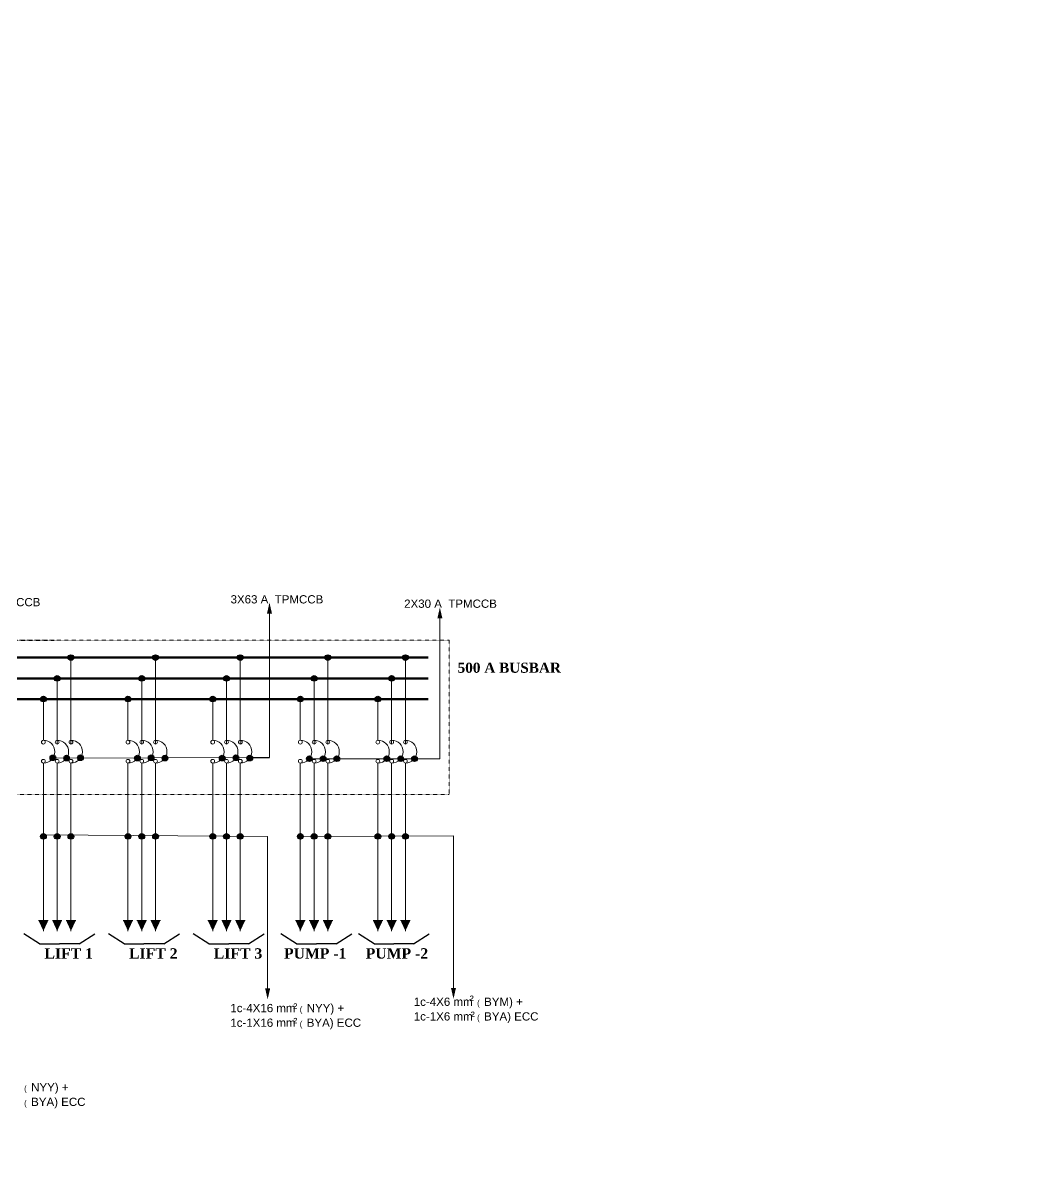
# Model space of a CAD drawing. Header units: inches. Extents: x -12 to 20935469, y -1604 to 24729220.
# Drawn here: x 20834170 to 20834792, y 24642123 to 24642836 of the extents above; entities that cross this region are included whole.
import ezdxf

# ---------------------------------------------------------------- set-up
doc = ezdxf.new("R2010")
doc.units = ezdxf.units.IN
doc.header["$LTSCALE"] = 0.03
doc.header["$MEASUREMENT"] = 0
doc.header["$PDMODE"] = 32
doc.header["$PDSIZE"] = 15
doc.linetypes.add('DASHDOTX2', pattern=[2, 1, -0.5, 0, -0.5])
for name, color, linetype, lineweight in [('CIRCUIT', 7, 'Continuous', 0), ('CKT-CABLE', 3, 'Continuous', 9), ('ELECT', 8, 'Continuous', 0), ('Power pts', 6, 'DASHDOTX2', 25)]:
    doc.layers.add(name, color=color, linetype=linetype, lineweight=lineweight)
for name, color, linetype in [('GUTLI', 7, 'Continuous'), ('QP TEX', 7, 'Continuous'), ('TEXT', 7, 'Continuous')]:
    doc.layers.add(name, color=color, linetype=linetype)
doc.styles.add('MtXpl_MS_Shell_Dlg_2', font='')
doc.styles.add('MtXpl_Swis721_Lt_BT', font='swissl.ttf')
doc.styles.get("Standard").update_dxf_attribs({"font": 'timesbd.ttf'})
doc.styles.get('MtXpl_MS_Shell_Dlg_2').set_extended_font_data('MS Shell Dlg 2')
doc.dimstyles.new('arch grid', dxfattribs={"dimtxt": 250, "dimasz": 100, "dimexe": 10, "dimexo": 10, "dimgap": 0.09, "dimtad": 0, "dimdec": 0, "dimzin": 0, "dimdsep": 46, "dimtxsty": 'Standard', "dimblk": 'DOT', "dimcen": 50, "dimdle": 50, "dimclrd": 256, "dimclre": 256, "dimadec": 0, "dimazin": 0, "dimtfac": 1, "dimtdec": 0, "dimtofl": 0, "dimtmove": 0, "dimatfit": 3, "dimldrblk": 'DOT', "dimfxl": 200, "dimfxlon": 1, "dimtolj": 1, "dimtzin": 0, "dimlwd": -1, "dimlwe": -1, "dimarcsym": 1})

# ---------------------------------------------------------------- blocks, each defined once
blk = doc.blocks.new('GUTLI')
at = {"layer": 'GUTLI', "transparency": 33554687}
h = blk.add_hatch(color=256, dxfattribs=at)
h.dxf.hatch_style = 1
h.paths.add_polyline_path([(-8533.5, -5695.13, 1), (-8530.2, -5695.13, 1)])
at = {"layer": 'GUTLI'}
blk.add_circle((-8531.85, -5695.13), 1.65, dxfattribs=at)
blk = doc.blocks.new('_Oblique')
at = {"color": 0, "linetype": 'ByBlock', "lineweight": -2}
blk.add_line((-0.5, -0.5), (0.5, 0.5), dxfattribs=at)
blk = doc.blocks.new('*D363')
at = {"ltscale": 50, "transparency": 16777216}
for p, q in [((3479.24, 24649574.13), (3479.24, 24649400.75)), ((3479.42, 24649524.13), (3469.24, 24649524.13)), ((3479.42, 24649400.75), (3469.24, 24649400.75)), ((3479.24, 24649400.75), (3479.24, 8350.74))]:
    blk.add_line(p, q, dxfattribs=at)
at = {"layer": 'Defpoints', "color": 0, "ltscale": 50, "transparency": 16777216}
for p in [(20846678.15, 24649524.13), (3479.24, 24649400.75), (20846678.15, 24649400.75)]:
    blk.add_point(p, dxfattribs=at)
at = {"ltscale": 50, "transparency": 16777216, "xscale": 100, "yscale": 100, "zscale": 100}
for p, rotation in [((3479.24, 24649524.13), 90), ((3479.24, 24649400.75), 270)]:
    blk.add_blockref('_Oblique', p, dxfattribs=dict(at, rotation=rotation))
at = {"color": 0, "ltscale": 50, "transparency": 16777216, "insert": (3479.24, 3397.61), "char_height": 250, "attachment_point": 5, "rotation": 90}
blk.add_mtext('\\A1;{\\H8.57143x;300mm}', dxfattribs=at)
blk = doc.blocks.new('_Dot')
at = {"color": 0, "linetype": 'ByBlock', "lineweight": -2}
blk.add_line((-0.5, 0), (-1, 0), dxfattribs=at)
at = {"color": 0, "linetype": 'ByBlock', "const_width": 0.5}
blk.add_lwpolyline([(-0.25, 0, 1), (0.25, 0, 1)], format="xyb", close=True, dxfattribs=at)

msp = doc.modelspace()

# ---------------------------------------------------------------- hatches: boundary and pattern name
at = {"layer": 'CIRCUIT'}
h = msp.add_hatch(color=256, dxfattribs=at)
h.dxf.hatch_style = 1
h.paths.add_polyline_path([(20834183.28, 24642273.48), (20834180.26, 24642273.48), (20834183.28, 24642266.98)])
h.paths.add_polyline_path([(20834186.3, 24642273.48), (20834183.28, 24642273.48), (20834183.28, 24642266.98)])
h = msp.add_hatch(color=256, dxfattribs=at)
h.dxf.hatch_style = 1
h.paths.add_polyline_path([(20834191.91, 24642273.48), (20834188.89, 24642273.48), (20834191.91, 24642266.98)])
h.paths.add_polyline_path([(20834194.93, 24642273.48), (20834191.91, 24642273.48), (20834191.91, 24642266.98)])
h = msp.add_hatch(color=256, dxfattribs=at)
h.dxf.hatch_style = 1
h.paths.add_polyline_path([(20834200.54, 24642273.48), (20834197.52, 24642273.48), (20834200.54, 24642266.98)])
h.paths.add_polyline_path([(20834203.55, 24642273.48), (20834200.54, 24642273.48), (20834200.54, 24642266.98)])
h = msp.add_hatch(color=256, dxfattribs=at)
h.dxf.hatch_style = 1
h.paths.add_polyline_path([(20834236.28, 24642273.48), (20834233.27, 24642273.48), (20834236.28, 24642266.98)])
h.paths.add_polyline_path([(20834239.3, 24642273.48), (20834236.28, 24642273.48), (20834236.28, 24642266.98)])
h = msp.add_hatch(color=256, dxfattribs=at)
h.dxf.hatch_style = 1
h.paths.add_polyline_path([(20834244.91, 24642273.48), (20834241.9, 24642273.48), (20834244.91, 24642266.98)])
h.paths.add_polyline_path([(20834247.93, 24642273.48), (20834244.91, 24642273.48), (20834244.91, 24642266.98)])
h = msp.add_hatch(color=256, dxfattribs=at)
h.dxf.hatch_style = 1
h.paths.add_polyline_path([(20834253.54, 24642273.48), (20834250.52, 24642273.48), (20834253.54, 24642266.98)])
h.paths.add_polyline_path([(20834256.56, 24642273.48), (20834253.54, 24642273.48), (20834253.54, 24642266.98)])
h = msp.add_hatch(color=256, dxfattribs=at)
h.dxf.hatch_style = 1
h.paths.add_polyline_path([(20834289.39, 24642273.48), (20834286.37, 24642273.48), (20834289.39, 24642266.98)])
h.paths.add_polyline_path([(20834292.4, 24642273.48), (20834289.39, 24642273.48), (20834289.39, 24642266.98)])
h = msp.add_hatch(color=256, dxfattribs=at)
h.dxf.hatch_style = 1
h.paths.add_polyline_path([(20834298.01, 24642273.48), (20834295, 24642273.48), (20834298.01, 24642266.98)])
h.paths.add_polyline_path([(20834301.03, 24642273.48), (20834298.01, 24642273.48), (20834298.01, 24642266.98)])
h = msp.add_hatch(color=256, dxfattribs=at)
h.dxf.hatch_style = 1
h.paths.add_polyline_path([(20834306.64, 24642273.48), (20834303.62, 24642273.48), (20834306.64, 24642266.98)])
h.paths.add_polyline_path([(20834309.66, 24642273.48), (20834306.64, 24642273.48), (20834306.64, 24642266.98)])
h = msp.add_hatch(color=256, dxfattribs=at)
h.dxf.hatch_style = 1
h.paths.add_polyline_path([(20834344.28, 24642273.48), (20834341.27, 24642273.48), (20834344.28, 24642266.98)])
h.paths.add_polyline_path([(20834347.3, 24642273.48), (20834344.28, 24642273.48), (20834344.28, 24642266.98)])
h = msp.add_hatch(color=256, dxfattribs=at)
h.dxf.hatch_style = 1
h.paths.add_polyline_path([(20834352.91, 24642273.48), (20834349.89, 24642273.48), (20834352.91, 24642266.98)])
h.paths.add_polyline_path([(20834355.93, 24642273.48), (20834352.91, 24642273.48), (20834352.91, 24642266.98)])
h = msp.add_hatch(color=256, dxfattribs=at)
h.dxf.hatch_style = 1
h.paths.add_polyline_path([(20834361.54, 24642273.48), (20834358.52, 24642273.48), (20834361.54, 24642266.98)])
h.paths.add_polyline_path([(20834364.56, 24642273.48), (20834361.54, 24642273.48), (20834361.54, 24642266.98)])
h = msp.add_hatch(color=256, dxfattribs=at)
h.dxf.hatch_style = 1
h.paths.add_polyline_path([(20834392.88, 24642273.48), (20834389.86, 24642273.48), (20834392.88, 24642266.98)])
h.paths.add_polyline_path([(20834395.9, 24642273.48), (20834392.88, 24642273.48), (20834392.88, 24642266.98)])
h = msp.add_hatch(color=256, dxfattribs=at)
h.dxf.hatch_style = 1
h.paths.add_polyline_path([(20834401.51, 24642273.48), (20834398.49, 24642273.48), (20834401.51, 24642266.98)])
h.paths.add_polyline_path([(20834404.52, 24642273.48), (20834401.51, 24642273.48), (20834401.51, 24642266.98)])
h = msp.add_hatch(color=256, dxfattribs=at)
h.dxf.hatch_style = 1
h.paths.add_polyline_path([(20834410.13, 24642273.48), (20834407.12, 24642273.48), (20834410.13, 24642266.98)])
h.paths.add_polyline_path([(20834413.15, 24642273.48), (20834410.13, 24642273.48), (20834410.13, 24642266.98)])

# ---------------------------------------------------------------- linework, layer by layer
at = {"layer": 'CIRCUIT', "linetype": 'ByBlock', "ltscale": 10}
for p, q in [((20834200.54, 24642438.3), (20834200.54, 24642384.13)), ((20834253.54, 24642438.3), (20834253.54, 24642384.13)), ((20834306.64, 24642438.3), (20834306.64, 24642384.13)), ((20834361.54, 24642438.3), (20834361.54, 24642384.13)), ((20834410.13, 24642438.3), (20834410.13, 24642384.13)), ((20834191.91, 24642425.33), (20834191.91, 24642384.13)), ((20834244.91, 24642425.33), (20834244.91, 24642384.13)), ((20834298.01, 24642425.33), (20834298.01, 24642384.13)), ((20834352.91, 24642425.33), (20834352.91, 24642384.13)), ((20834401.51, 24642425.33), (20834401.51, 24642384.13)), ((20834183.28, 24642412.36), (20834183.28, 24642386.52)), ((20834236.28, 24642412.36), (20834236.28, 24642386.52)), ((20834289.39, 24642412.36), (20834289.39, 24642386.52)), ((20834344.28, 24642412.36), (20834344.28, 24642386.52)), ((20834392.88, 24642412.36), (20834392.88, 24642386.52)), ((20834183.28, 24642372.18), (20834183.28, 24642273.48)), ((20834191.91, 24642372.18), (20834191.91, 24642273.48)), ((20834200.54, 24642372.18), (20834200.54, 24642273.48)), ((20834236.28, 24642372.18), (20834236.28, 24642273.48)), ((20834244.91, 24642372.18), (20834244.91, 24642273.48)), ((20834253.54, 24642372.18), (20834253.54, 24642273.48)), ((20834289.39, 24642372.18), (20834289.39, 24642273.48)), ((20834298.01, 24642372.18), (20834298.01, 24642273.48)), ((20834306.64, 24642372.18), (20834306.64, 24642273.48)), ((20834344.28, 24642372.18), (20834344.28, 24642273.48)), ((20834352.91, 24642372.18), (20834352.91, 24642273.48)), ((20834361.54, 24642372.18), (20834361.54, 24642273.48)), ((20834392.88, 24642372.18), (20834392.88, 24642273.48)), ((20834401.51, 24642372.18), (20834401.51, 24642273.48)), ((20834410.13, 24642372.18), (20834410.13, 24642273.48)), ((20834183.28, 24642273.48), (20834183.28, 24642266.98)), ((20834191.91, 24642273.48), (20834191.91, 24642266.98)), ((20834200.54, 24642273.48), (20834200.54, 24642266.98)), ((20834236.28, 24642273.48), (20834236.28, 24642266.98)), ((20834244.91, 24642273.48), (20834244.91, 24642266.98)), ((20834253.54, 24642273.48), (20834253.54, 24642266.98)), ((20834289.39, 24642273.48), (20834289.39, 24642266.98)), ((20834298.01, 24642273.48), (20834298.01, 24642266.98)), ((20834306.64, 24642273.48), (20834306.64, 24642266.98)), ((20834344.28, 24642273.48), (20834344.28, 24642266.98)), ((20834352.91, 24642273.48), (20834352.91, 24642266.98)), ((20834361.54, 24642273.48), (20834361.54, 24642266.98)), ((20834392.88, 24642273.48), (20834392.88, 24642266.98)), ((20834401.51, 24642273.48), (20834401.51, 24642266.98)), ((20834410.13, 24642273.48), (20834410.13, 24642266.98))]:
    msp.add_line(p, q, dxfattribs=at)
at = {"layer": 'CIRCUIT'}
for p, q in [((20834180.26, 24642273.48), (20834186.3, 24642273.48)), ((20834188.89, 24642273.48), (20834194.93, 24642273.48)), ((20834197.52, 24642273.48), (20834203.55, 24642273.48)), ((20834233.27, 24642273.48), (20834239.3, 24642273.48)), ((20834241.9, 24642273.48), (20834247.93, 24642273.48)), ((20834250.52, 24642273.48), (20834256.56, 24642273.48)), ((20834286.37, 24642273.48), (20834292.4, 24642273.48)), ((20834295, 24642273.48), (20834301.03, 24642273.48)), ((20834303.62, 24642273.48), (20834309.66, 24642273.48)), ((20834341.27, 24642273.48), (20834347.3, 24642273.48)), ((20834349.89, 24642273.48), (20834355.93, 24642273.48)), ((20834358.52, 24642273.48), (20834364.56, 24642273.48)), ((20834389.86, 24642273.48), (20834395.9, 24642273.48)), ((20834398.49, 24642273.48), (20834404.52, 24642273.48)), ((20834407.12, 24642273.48), (20834413.15, 24642273.48))]:
    msp.add_line(p, q, dxfattribs=at)
at = {"layer": 'CIRCUIT', "linetype": 'ByBlock', "ltscale": 10}
for centre in [(20834183.28, 24642385.32), (20834191.91, 24642385.32), (20834200.54, 24642385.32), (20834236.28, 24642385.32), (20834244.91, 24642385.32), (20834253.54, 24642385.32), (20834289.39, 24642385.32), (20834298.01, 24642385.32), (20834306.64, 24642385.32), (20834344.28, 24642385.32), (20834352.91, 24642385.32), (20834361.54, 24642385.32), (20834392.88, 24642385.32), (20834401.51, 24642385.32), (20834410.13, 24642385.32), (20834183.28, 24642373.37), (20834191.91, 24642373.37), (20834200.54, 24642373.37), (20834236.28, 24642373.37), (20834244.91, 24642373.37), (20834253.54, 24642373.37), (20834289.39, 24642373.37), (20834298.01, 24642373.37), (20834306.64, 24642373.37), (20834344.28, 24642373.37), (20834352.91, 24642373.37), (20834361.54, 24642373.37), (20834392.88, 24642373.37), (20834401.51, 24642373.37), (20834410.13, 24642373.37)]:
    msp.add_circle(centre, 1.19, dxfattribs=at)
at = {"layer": 'CIRCUIT'}
for centre in [(20834183.27, 24642379.35), (20834191.9, 24642379.35), (20834200.53, 24642379.35), (20834236.28, 24642379.35), (20834244.91, 24642379.35), (20834253.54, 24642379.35), (20834289.38, 24642379.35), (20834298.01, 24642379.35), (20834306.64, 24642379.35), (20834344.28, 24642379.35), (20834352.91, 24642379.35), (20834361.53, 24642379.35), (20834392.87, 24642379.35), (20834401.5, 24642379.35), (20834410.13, 24642379.35)]:
    msp.add_arc(centre, 7.17, 270.0451, 89.9549, dxfattribs=at)
at = {"layer": 'CKT-CABLE', "transparency": 33554666}
for p, q in [((20834324.95, 24642375.82), (20834324.95, 24642467.59)), ((20834431.72, 24642374.96), (20834431.72, 24642465.91)), ((20834189.23, 24642375.36), (20834312.88, 24642375.82)), ((20834349.95, 24642374.96), (20834431.72, 24642374.96)), ((20834183.28, 24642327.3), (20834323.8, 24642326.29)), ((20834323.8, 24642326.29), (20834323.8, 24642225.8)), ((20834344.28, 24642326.29), (20834440.25, 24642326.66)), ((20834440.25, 24642326.66), (20834440.25, 24642226.17))]:
    msp.add_line(p, q, dxfattribs=at)
for points in [[(20834324.95, 24642472.79, 0, 3.14, 0), (20834324.95, 24642465.92, 3.14, 3.14, 0)], [(20834431.72, 24642469.74, 0, 3.14, 0), (20834431.72, 24642462.88, 3.14, 3.14, 0)], [(20834323.8, 24642224.11, 0, 3.14, 0), (20834323.8, 24642230.98, 3.14, 3.14, 0)], [(20834440.25, 24642224.48, 0, 3.14, 0), (20834440.25, 24642231.35, 3.14, 3.14, 0)]]:
    msp.add_lwpolyline(points, format="xyseb", dxfattribs=at)
at = {"layer": 'ELECT', "color": 5, "linetype": 'ByBlock', "lineweight": 60, "ltscale": 10}
for p, q in [((20833606.91, 24642438.3), (20834424.48, 24642438.3)), ((20833063.89, 24642425.33), (20834424.48, 24642425.33)), ((20833063.89, 24642412.36), (20834424.48, 24642412.36))]:
    msp.add_line(p, q, dxfattribs=at)
at = {"layer": 'Power pts'}
msp.add_line((20833790.85, 24642449.16), (20834190.05, 24642449.16), dxfattribs=at)
at = {"layer": 'Power pts', "lineweight": 0}
msp.add_lwpolyline([(20833787, 24642449.16), (20834437.52, 24642449.16), (20834437.52, 24642352.48), (20833047.17, 24642352.48), (20833047.17, 24642449.16), (20833670.77, 24642449.16)], dxfattribs=at)
at = {"layer": 'QP TEX'}
msp.add_line((20834312.57, 24642375.82), (20834324.95, 24642375.82), dxfattribs=at)
at = {"layer": 'TEXT'}
for p, q in [((20834180.94, 24642258.92), (20834171.11, 24642265.17)), ((20834205.67, 24642258.92), (20834215.5, 24642265.17)), ((20834233.94, 24642258.92), (20834224.11, 24642265.17)), ((20834258.68, 24642258.92), (20834268.51, 24642265.17)), ((20834286.95, 24642258.92), (20834277.12, 24642265.17)), ((20834311.78, 24642258.92), (20834321.61, 24642265.17)), ((20834341.94, 24642258.92), (20834332.11, 24642265.17)), ((20834366.68, 24642258.92), (20834376.51, 24642265.17)), ((20834390.53, 24642258.92), (20834380.7, 24642265.17)), ((20834415.27, 24642258.92), (20834425.1, 24642265.17)), ((20834180.94, 24642258.92), (20834193.3, 24642258.92)), ((20834205.67, 24642258.92), (20834193.3, 24642258.92)), ((20834233.94, 24642258.92), (20834246.31, 24642258.92)), ((20834258.68, 24642258.92), (20834246.31, 24642258.92)), ((20834287.04, 24642258.92), (20834299.41, 24642258.92)), ((20834311.78, 24642258.92), (20834299.41, 24642258.92)), ((20834341.94, 24642258.92), (20834354.31, 24642258.92)), ((20834366.68, 24642258.92), (20834354.31, 24642258.92)), ((20834390.53, 24642258.92), (20834402.9, 24642258.92)), ((20834415.27, 24642258.92), (20834402.9, 24642258.92))]:
    msp.add_line(p, q, dxfattribs=at)

# ---------------------------------------------------------------- block references
at = {"layer": 'GUTLI', "xscale": 1.078496702125832, "yscale": 1.078496702125832, "zscale": 1.078496702125832}
for p in [(20843402.11, 24648580.47), (20843455.12, 24648580.47), (20843508.22, 24648580.47), (20843563.11, 24648580.47), (20843611.71, 24648580.47), (20843393.48, 24648567.5), (20843446.49, 24648567.5), (20843499.59, 24648567.5), (20843554.49, 24648567.5), (20843603.08, 24648567.5), (20843384.85, 24648554.53), (20843437.86, 24648554.53), (20843490.96, 24648554.53), (20843545.86, 24648554.53), (20843594.45, 24648554.53), (20843390.79, 24648517.71), (20843399.42, 24648517.54), (20843408.05, 24648517.71), (20843443.8, 24648517.54), (20843452.42, 24648517.71), (20843461.05, 24648517.54), (20843496.9, 24648517.54), (20843505.52, 24648517.71), (20843514.15, 24648517.54), (20843551.52, 24648517.16), (20843560.15, 24648517.16), (20843568.78, 24648517.16), (20843600.11, 24648517.16), (20843608.74, 24648517.16), (20843617.37, 24648517.16), (20843384.85, 24648468.47), (20843393.48, 24648468.47), (20843402.11, 24648468.47), (20843437.86, 24648468.47), (20843446.48, 24648468.47), (20843455.11, 24648468.47), (20843490.96, 24648468.47), (20843499.59, 24648468.47), (20843508.21, 24648468.47), (20843545.86, 24648468.47), (20843554.48, 24648468.47), (20843563.11, 24648468.47), (20843594.45, 24648468.47), (20843603.08, 24648468.47), (20843611.71, 24648468.47)]:
    msp.add_blockref('GUTLI', p, dxfattribs=at)

# ---------------------------------------------------------------- texts
at = {"layer": 'TEXT', "style": 'MtXpl_Swis721_Lt_BT'}
for s, p in [('6X50 A  TPMCCB', (20834123.29, 24642470.51)), ('3X63 A  TPMCCB', (20834300.57, 24642472.27)), ('2X30 A  TPMCCB', (20834409.34, 24642469.54))]:
    msp.add_text(s, height=5.1619, dxfattribs=at).set_placement(p)
at = {"layer": 'TEXT'}
for s, p in [('LIFT 1', (20834183.95, 24642249.66)), ('LIFT 2', (20834236.95, 24642249.66)), ('LIFT 3', (20834290.05, 24642249.66)), ('PUMP -1', (20834334.05, 24642249.69)), ('PUMP -2', (20834385.27, 24642249.69))]:
    msp.add_text(s, height=6.522, dxfattribs=at).set_placement(p)
at = {"layer": 'TEXT', "color": 0}
for s, height, style, p in [('1c-4X6 mm', 5.162, 'MtXpl_Swis721_Lt_BT', (20834415.38, 24642220.06)), ('²', 5.59, 'MtXpl_Swis721_Lt_BT', (20834450.36, 24642220.94)), (' (', 3.656, 'MtXpl_MS_Shell_Dlg_2', (20834453.71, 24642220.06)), ('BYM) +', 5.162, 'MtXpl_Swis721_Lt_BT', (20834459.46, 24642220.06)), ('1c-4X16 mm', 5.162, 'MtXpl_Swis721_Lt_BT', (20834300.4, 24642216.11)), ('²', 5.59, 'MtXpl_Swis721_Lt_BT', (20834339.82, 24642216.11)), (' (', 3.656, 'MtXpl_MS_Shell_Dlg_2', (20834342.55, 24642216.11)), ('NYY) +', 5.162, 'MtXpl_Swis721_Lt_BT', (20834348.3, 24642216.11)), ('1c-1X6 mm', 5.162, 'MtXpl_Swis721_Lt_BT', (20834415.38, 24642210.88)), ('²', 5.59, 'MtXpl_Swis721_Lt_BT', (20834450.98, 24642210.88)), ('BYA) ECC', 5.162, 'MtXpl_Swis721_Lt_BT', (20834459.46, 24642210.88)), ('1c-1X16 mm', 5.162, 'MtXpl_Swis721_Lt_BT', (20834300.4, 24642206.94)), ('²', 5.59, 'MtXpl_Swis721_Lt_BT', (20834339.82, 24642206.94)), (' (', 3.656, 'MtXpl_MS_Shell_Dlg_2', (20834342.55, 24642206.94)), ('BYA) ECC', 5.162, 'MtXpl_Swis721_Lt_BT', (20834348.3, 24642206.94)), (' (', 3.656, 'MtXpl_MS_Shell_Dlg_2', (20834453.71, 24642210.88)), (' (', 3.656, 'MtXpl_MS_Shell_Dlg_2', (20834169.86, 24642166.5)), ('NYY) +', 5.162, 'MtXpl_Swis721_Lt_BT', (20834175.6, 24642166.5)), (' (', 3.656, 'MtXpl_MS_Shell_Dlg_2', (20834169.86, 24642157.32)), ('BYA) ECC', 5.162, 'MtXpl_Swis721_Lt_BT', (20834175.6, 24642157.32))]:
    msp.add_text(s, height=height, dxfattribs=dict(at, style=style)).set_placement(p)
at = {"layer": 'TEXT', "insert": (20834442.83, 24642435.15), "char_height": 6.3259, "width": 68793.5409, "attachment_point": 1}
msp.add_mtext('500 A BUSBAR', dxfattribs=at)

# ---------------------------------------------------------------- dimensions: what is measured, and where the dimension line sits
at = {"ltscale": 50}
dim = msp.add_linear_dim(base=(3479.24, 24649400.75), p1=(20846678.15, 24649524.13), p2=(20846678.15, 24649400.75), angle=90, text='{\\H8.57143x;300mm}', dimstyle='arch grid', override={"dimblk1": 'Oblique', "dimblk2": 'Oblique', "dimsah": 1, "dimfxl": 0.18}, dxfattribs=at)
dim.commit()
dim.dimension.update_dxf_attribs({"geometry": '*D363', "text_midpoint": (3479.24, 3397.61), "dimtype": 160})

doc.saveas('drawing.dxf')
